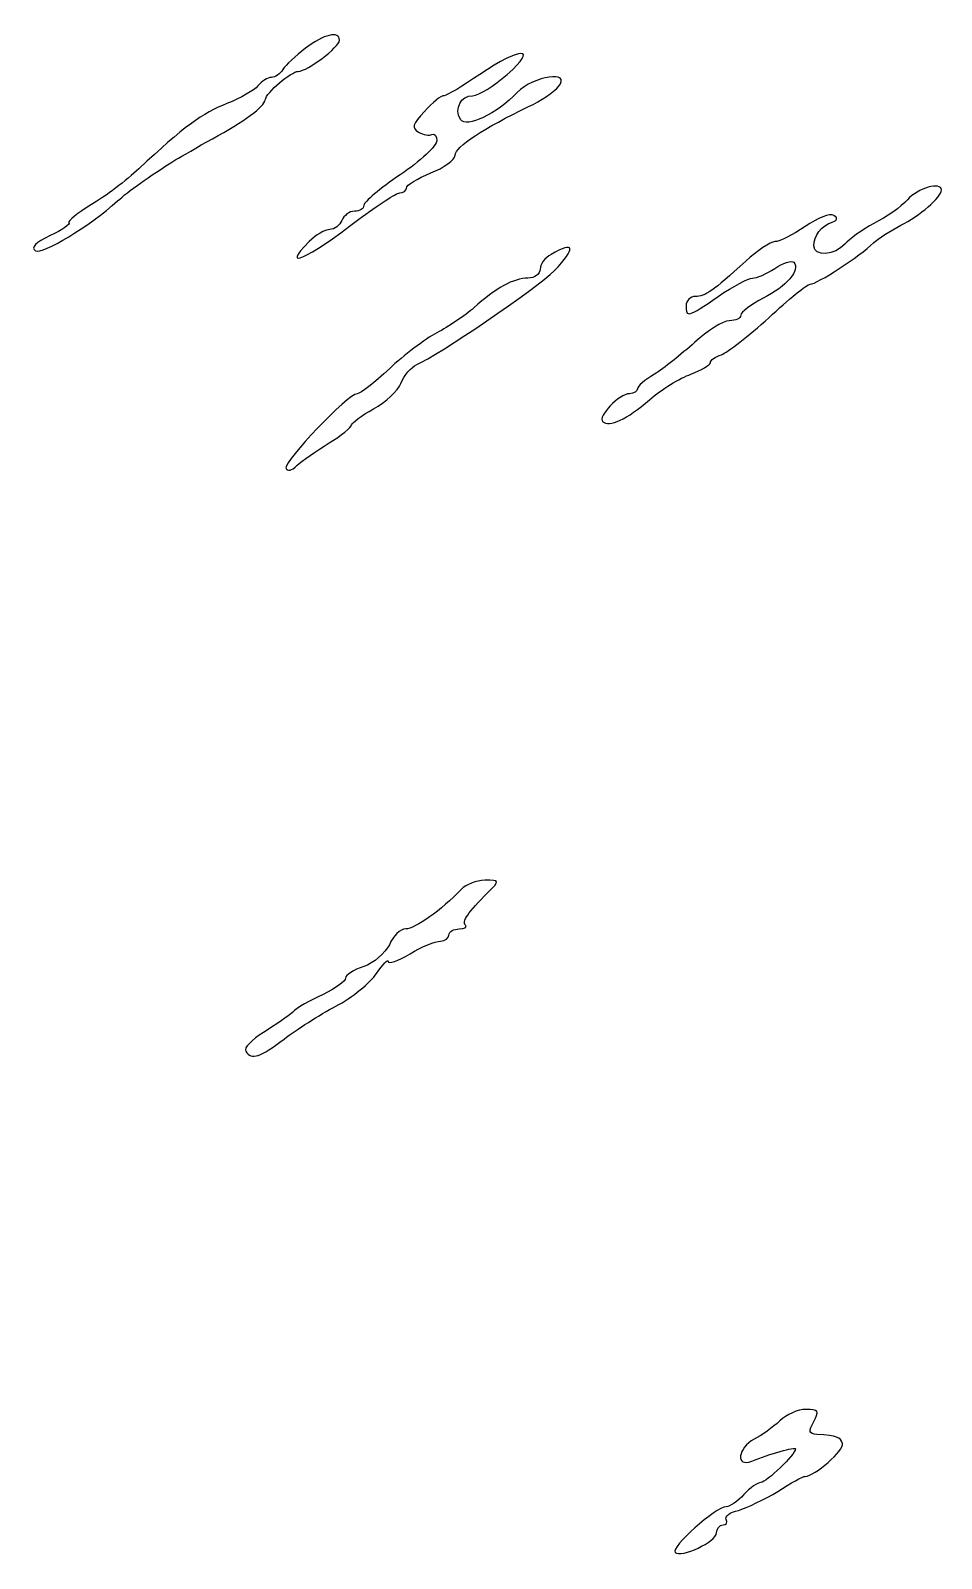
# Model space of a CAD drawing. Extents: x 0 to 69.4, y 0 to 30.3.
# Drawn here: x 66.653 to 69.253, y 17.541 to 21.902 of the extents above; entities that cross this region are included whole.
import ezdxf

# ---------------------------------------------------------------- set-up
doc = ezdxf.new("R2010")
doc.units = 0
doc.header["$MEASUREMENT"] = 0
doc.layers.get('0').update_dxf_attribs({"linetype": 'CONTINUOUS'})

msp = doc.modelspace()

# ---------------------------------------------------------------- linework, layer by layer
at = {"color": 0, "linetype": 'CONTINUOUS'}
for p, q in [((67.4372, 21.8517), (67.4372, 21.8517)), ((67.9354, 21.7771), (67.9354, 21.7771)), ((69.1557, 21.4194), (69.1557, 21.4194)), ((68.1385, 21.2632), (68.1385, 21.2632)), ((67.8817, 19.4508), (67.8817, 19.4508)), ((68.7913, 17.9337), (68.7913, 17.9337))]:
    msp.add_line(p, q, dxfattribs=at)
for points in [[(67.5344, 21.8743), (67.5344, 21.9021), (67.4893, 21.8917), (67.4372, 21.8517)], [(67.4372, 21.8517), (67.4094, 21.8308), (67.38, 21.8031), (67.3731, 21.791)], [(67.4164, 21.7857), (67.4425, 21.7857), (67.5344, 21.8551), (67.5344, 21.8743)], [(68.0136, 21.7771), (68.1038, 21.8569), (68.0535, 21.8569), (67.9354, 21.7771)], [(67.34, 21.7683), (67.3296, 21.7683), (67.3122, 21.7579), (67.3018, 21.744)], [(67.3226, 21.7042), (67.3244, 21.725), (67.3974, 21.7857), (67.4164, 21.7857)], [(67.3731, 21.791), (67.3661, 21.7787), (67.3504, 21.7683), (67.34, 21.7683)], [(67.9354, 21.7771), (67.8868, 21.744), (67.8417, 21.7162), (67.8331, 21.7162)], [(67.9146, 21.7162), (67.9319, 21.7162), (67.9754, 21.744), (68.0136, 21.7771)], [(68.1593, 21.7424), (68.1993, 21.7892), (68.0882, 21.7736), (68.0414, 21.725)], [(67.3018, 21.744), (67.2914, 21.7319), (67.2515, 21.7093), (67.2133, 21.6937)], [(68.0414, 21.725), (67.984, 21.6642), (67.8956, 21.6225), (67.8799, 21.6486)], [(68.0743, 21.685), (68.109, 21.7007), (68.1472, 21.7267), (68.1593, 21.7424)], [(67.2133, 21.6937), (67.1439, 21.6676), (67.0883, 21.626), (66.9615, 21.5079)], [(67.1717, 21.5931), (67.2619, 21.6417), (67.3192, 21.685), (67.3226, 21.7042)], [(67.8331, 21.7162), (67.8243, 21.7162), (67.8, 21.6972), (67.7775, 21.6711)], [(67.8799, 21.6486), (67.8608, 21.6799), (67.8817, 21.7162), (67.9146, 21.7162)], [(67.8643, 21.5461), (67.8643, 21.5704), (67.9476, 21.6243), (68.0743, 21.685)], [(67.7775, 21.6711), (67.7428, 21.6347), (67.7393, 21.6243), (67.7601, 21.6121)], [(67.0675, 21.534), (67.0831, 21.5426), (67.13, 21.5704), (67.1717, 21.5931)], [(67.8122, 21.5878), (67.8122, 21.5739), (67.7653, 21.5287), (67.7081, 21.4906)], [(67.7601, 21.6121), (67.774, 21.6035), (67.7914, 21.6017), (67.7983, 21.6051)], [(67.7983, 21.6051), (67.8053, 21.6104), (67.8122, 21.6017), (67.8122, 21.5878)], [(67.7949, 21.4958), (67.8331, 21.5097), (67.8643, 21.534), (67.8643, 21.5461)], [(66.9615, 21.5079), (66.9268, 21.475), (66.8661, 21.4281), (66.8261, 21.4056)], [(66.9008, 21.416), (66.9321, 21.4437), (66.9876, 21.4836), (67.0675, 21.534)], [(67.7081, 21.4906), (67.6507, 21.4524), (67.6039, 21.4125), (67.6039, 21.4037)], [(67.7254, 21.4524), (67.7254, 21.4611), (67.7567, 21.4801), (67.7949, 21.4958)], [(69.2529, 21.4472), (69.2529, 21.4715), (69.1853, 21.4524), (69.1557, 21.4194)], [(66.6664, 21.2736), (66.6856, 21.2614), (66.8226, 21.3447), (66.9008, 21.416)], [(67.59, 21.3639), (67.6438, 21.4037), (67.6958, 21.4385), (67.7063, 21.4385)], [(67.7063, 21.4385), (67.7167, 21.4385), (67.7254, 21.4454), (67.7254, 21.4524)], [(69.1557, 21.4194), (69.1383, 21.3986), (69.095, 21.369), (69.0603, 21.3517)], [(69.1367, 21.3465), (69.1904, 21.3725), (69.2529, 21.4264), (69.2529, 21.4472)], [(66.8261, 21.4056), (66.7862, 21.3812), (66.7585, 21.3586), (66.7619, 21.3535)], [(67.5778, 21.3864), (67.5622, 21.3864), (67.5467, 21.3743), (67.5414, 21.3604)], [(67.6039, 21.4037), (67.6039, 21.3933), (67.5917, 21.3864), (67.5778, 21.3864)], [(68.9457, 21.3743), (68.9353, 21.3812), (68.8989, 21.3674), (68.8642, 21.3431)], [(68.9406, 21.3551), (68.9561, 21.3604), (68.9579, 21.3674), (68.9457, 21.3743)], [(66.7619, 21.3535), (66.7671, 21.35), (66.7428, 21.3326), (66.7081, 21.3169)], [(67.4476, 21.2996), (67.3626, 21.2146), (67.4425, 21.2493), (67.59, 21.3639)], [(67.5067, 21.3343), (67.4928, 21.3343), (67.4668, 21.3187), (67.4476, 21.2996)], [(67.5414, 21.3604), (67.5344, 21.3465), (67.5206, 21.3343), (67.5067, 21.3343)], [(68.8642, 21.3431), (68.8294, 21.3187), (68.7894, 21.2996), (68.7774, 21.2996)], [(68.8885, 21.2875), (68.8885, 21.3169), (68.9093, 21.3447), (68.9406, 21.3551)], [(69.0603, 21.3517), (69.0272, 21.3343), (68.9892, 21.3065), (68.9769, 21.2926)], [(69.0585, 21.2961), (69.0724, 21.3083), (69.1071, 21.3308), (69.1367, 21.3465)], [(66.7081, 21.3169), (66.6664, 21.2979), (66.6525, 21.2822), (66.6664, 21.2736)], [(68.1472, 21.2162), (68.2114, 21.2822), (68.2063, 21.3031), (68.1385, 21.2632)], [(68.7774, 21.2996), (68.7651, 21.2996), (68.7269, 21.2736), (68.694, 21.244)], [(68.8781, 21.1781), (68.8971, 21.1781), (69.0203, 21.2579), (69.0585, 21.2961)], [(68.9769, 21.2926), (68.9492, 21.2597), (68.8885, 21.2562), (68.8885, 21.2875)], [(68.1385, 21.2632), (68.1211, 21.2544), (68.1072, 21.2336), (68.1072, 21.2215)], [(68.694, 21.244), (68.5985, 21.1572), (68.5794, 21.1433), (68.5499, 21.1433)], [(68.8311, 21.2406), (68.8519, 21.2197), (68.8103, 21.1711), (68.7443, 21.1382)], [(68.7774, 21.2232), (68.7999, 21.2389), (68.826, 21.2475), (68.8311, 21.2406)], [(67.7549, 20.949), (67.8139, 20.9733), (68.0986, 21.1676), (68.1472, 21.2162)], [(68.0725, 21.1954), (68.031, 21.1954), (67.9806, 21.1676), (67.9181, 21.1104)], [(68.1072, 21.2215), (68.1072, 21.2076), (68.0917, 21.1954), (68.0725, 21.1954)], [(68.6158, 21.1433), (68.6593, 21.1729), (68.7026, 21.1954), (68.7131, 21.1954)], [(68.7131, 21.1954), (68.7253, 21.1954), (68.7531, 21.2076), (68.7774, 21.2232)], [(68.76, 21.0826), (68.8156, 21.1347), (68.8693, 21.1781), (68.8781, 21.1781)], [(67.9181, 21.1104), (67.8938, 21.0896), (67.8451, 21.0567), (67.8122, 21.0393)], [(68.5499, 21.1433), (68.536, 21.1433), (68.5239, 21.1312), (68.5239, 21.1174)], [(68.5239, 21.1174), (68.5239, 21.0826), (68.5274, 21.0826), (68.6158, 21.1433)], [(68.7443, 21.1382), (68.7096, 21.1208), (68.6801, 21.0982), (68.6801, 21.0896)], [(68.6471, 21.0739), (68.6297, 21.0739), (68.5846, 21.0462), (68.5482, 21.0115)], [(68.6246, 20.9768), (68.6419, 20.9837), (68.7026, 21.0306), (68.76, 21.0826)], [(68.6801, 21.0896), (68.6801, 21.0808), (68.6663, 21.0739), (68.6471, 21.0739)], [(67.8122, 21.0393), (67.7792, 21.0219), (67.7167, 20.975), (67.6768, 20.9368)], [(68.5482, 21.0115), (68.51, 20.9785), (68.4597, 20.9368), (68.4336, 20.9212)], [(68.5933, 20.9542), (68.5933, 20.9611), (68.6072, 20.9715), (68.6246, 20.9768)], [(67.6768, 20.9368), (67.6351, 20.8969), (67.5935, 20.8657), (67.5847, 20.8657)], [(67.7097, 20.8951), (67.7185, 20.9178), (67.7393, 20.9421), (67.7549, 20.949)], [(68.5378, 20.9212), (68.5672, 20.9333), (68.5933, 20.9472), (68.5933, 20.9542)], [(67.6317, 20.8222), (67.6664, 20.8414), (67.7011, 20.8743), (67.7097, 20.8951)], [(68.4336, 20.9212), (68.4058, 20.9056), (68.385, 20.8865), (68.385, 20.8796)], [(68.4197, 20.8483), (68.4528, 20.8778), (68.5065, 20.9108), (68.5378, 20.9212)], [(67.5847, 20.8657), (67.5588, 20.8657), (67.3765, 20.6729), (67.3817, 20.6539)], [(68.3625, 20.8657), (68.3329, 20.8657), (68.2704, 20.7997), (68.2861, 20.7858)], [(68.2861, 20.7858), (68.3035, 20.7685), (68.3556, 20.7928), (68.4197, 20.8483)], [(68.385, 20.8796), (68.385, 20.8726), (68.3746, 20.8657), (68.3625, 20.8657)], [(67.5692, 20.7771), (67.5692, 20.7824), (67.5969, 20.8032), (67.6317, 20.8222)], [(67.505, 20.725), (67.5397, 20.7458), (67.5692, 20.7701), (67.5692, 20.7771)], [(67.4129, 20.6608), (67.4268, 20.6729), (67.4685, 20.7025), (67.505, 20.725)], [(67.3817, 20.6539), (67.3851, 20.6435), (67.399, 20.6451), (67.4129, 20.6608)], [(67.8817, 19.4508), (67.8261, 19.3918), (67.7497, 19.3381), (67.7236, 19.3381)], [(67.9493, 19.4769), (67.925, 19.4769), (67.8956, 19.4647), (67.8817, 19.4508)], [(67.9581, 19.4422), (67.9928, 19.4769), (67.9928, 19.4769), (67.9493, 19.4769)], [(67.8938, 19.3485), (67.8833, 19.3589), (67.9007, 19.3849), (67.9581, 19.4422)], [(67.7236, 19.3381), (67.7081, 19.3381), (67.6872, 19.3189), (67.6768, 19.2929)], [(67.8226, 19.3033), (67.8365, 19.3033), (67.8469, 19.3119), (67.8469, 19.3207)], [(67.8469, 19.3207), (67.8469, 19.3311), (67.8608, 19.3381), (67.8764, 19.3381)], [(67.8764, 19.3381), (67.8921, 19.3381), (67.9007, 19.3432), (67.8938, 19.3485)], [(67.6768, 19.2929), (67.6646, 19.2686), (67.6317, 19.2408), (67.6039, 19.2304)], [(67.7358, 19.2668), (67.7688, 19.2876), (67.8088, 19.3033), (67.8226, 19.3033)], [(67.6403, 19.2112), (67.6594, 19.2374), (67.6733, 19.2529), (67.6733, 19.246)], [(67.6733, 19.246), (67.6733, 19.2374), (67.7011, 19.246), (67.7358, 19.2668)], [(67.5518, 19.1974), (67.5518, 19.1887), (67.5224, 19.1679), (67.4876, 19.1506)], [(67.524, 19.1176), (67.571, 19.1419), (67.6229, 19.1853), (67.6403, 19.2112)], [(67.6039, 19.2304), (67.5744, 19.2217), (67.5518, 19.2061), (67.5518, 19.1974)], [(67.4876, 19.1506), (67.4511, 19.135), (67.4112, 19.1124), (67.4008, 19.1003)], [(67.4008, 19.1003), (67.3886, 19.0899), (67.3522, 19.0637), (67.3175, 19.0429)], [(67.3765, 19.0239), (67.4112, 19.0499), (67.4772, 19.0933), (67.524, 19.1176)], [(67.3175, 19.0429), (67.2844, 19.0221), (67.2601, 18.9978), (67.2671, 18.9892)], [(67.2671, 18.9892), (67.2828, 18.9631), (67.3088, 18.9718), (67.3765, 19.0239)], [(68.8658, 17.9667), (68.8433, 17.9667), (68.8103, 17.9528), (68.7913, 17.9337)], [(68.8885, 17.9319), (68.904, 17.9615), (68.9024, 17.9667), (68.8658, 17.9667)], [(68.7913, 17.9337), (68.7721, 17.9164), (68.7392, 17.8921), (68.7183, 17.8817)], [(68.8971, 17.8956), (68.8746, 17.8972), (68.8728, 17.9042), (68.8885, 17.9319)], [(68.7183, 17.8817), (68.6714, 17.8574), (68.6644, 17.8), (68.7114, 17.8192)], [(68.97, 17.8694), (68.9631, 17.8886), (68.9579, 17.8903), (68.8971, 17.8956)], [(68.7114, 17.8192), (68.7617, 17.84), (68.8364, 17.8608), (68.8364, 17.8539)], [(68.8364, 17.8539), (68.8364, 17.8382), (68.7531, 17.7583), (68.7374, 17.7583)], [(68.8642, 17.7757), (68.8901, 17.7757), (68.9769, 17.8504), (68.97, 17.8694)], [(68.7374, 17.7583), (68.7288, 17.7583), (68.7061, 17.7428), (68.6887, 17.7237)], [(68.786, 17.7324), (68.8225, 17.7567), (68.8572, 17.7757), (68.8642, 17.7757)], [(68.6887, 17.7237), (68.6714, 17.7046), (68.6489, 17.689), (68.6385, 17.689)], [(68.6732, 17.6786), (68.6975, 17.6856), (68.7478, 17.7099), (68.786, 17.7324)], [(68.6385, 17.689), (68.6089, 17.689), (68.4788, 17.5726), (68.4926, 17.5587)], [(68.6385, 17.6525), (68.6332, 17.6612), (68.6489, 17.6733), (68.6732, 17.6786)], [(68.6107, 17.6143), (68.6107, 17.6265), (68.6193, 17.6369), (68.6297, 17.6369)], [(68.6297, 17.6369), (68.6385, 17.6369), (68.6436, 17.6439), (68.6385, 17.6525)], [(68.4926, 17.5587), (68.51, 17.5414), (68.6107, 17.59), (68.6107, 17.6143)]]:
    msp.add_open_spline(points, degree=3, dxfattribs=at)

doc.saveas('drawing.dxf')
